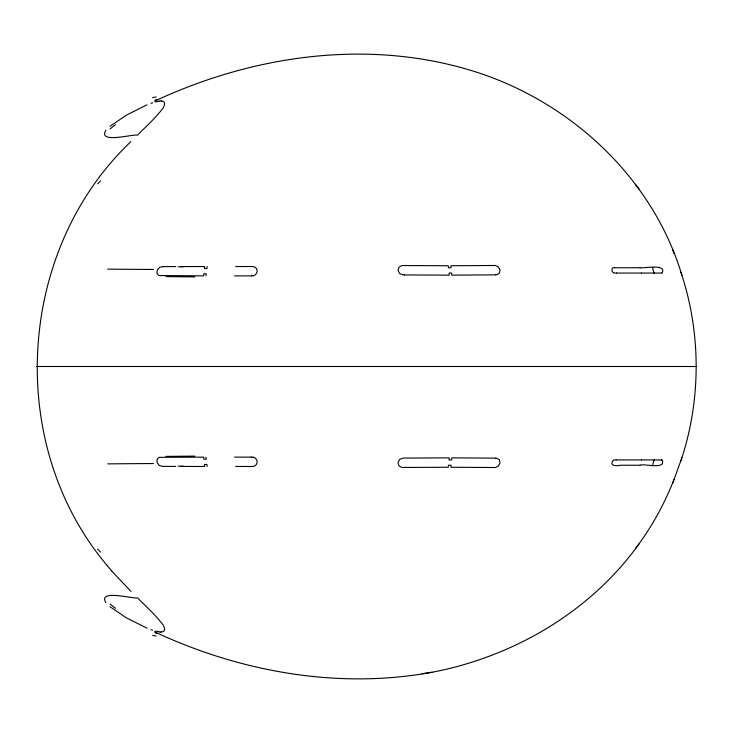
<?xml version="1.0" encoding="UTF-8"?>
<svg xmlns="http://www.w3.org/2000/svg" width="733" height="733" viewBox="0 0 733 733"><rect width="100%" height="100%" fill="white"/><g stroke="black" fill="none" stroke-linecap="round" stroke-linejoin="round"><path stroke-width="1.1" d="M107.045 565.4C4.957 444.436 16.557 250.127 130.886 141.634M680.884 272.273L681.882 275.15C700.904 334.147 700.904 398.853 681.882 457.85L680.884 460.727M205.918 275.865L206.193 273.794L203.838 273.794L203.627 275.865L158.658 275.544L156.908 273.217L157.384 269.781L159.867 267.215L163.102 266.647M207.173 266.537L206.898 268.571L204.406 268.571L204.654 266.537L181.024 266.565M635.502 548.458C651.564 527.467 664.41 504.011 674.039 479.419M672.784 482.974L681.882 457.85M639.13 543.831C590.486 611.734 513.806 656.548 432.351 672.216C338.481 689.542 240.259 671.959 154.425 631.773M105.918 130.199C97.287 144.199 133.186 133.791 137.905 135.129M138.354 134.276C146.261 126.259 154.773 118.737 161.691 109.813C164.21 107.458 166.941 100.586 160.994 101.09M109.959 126.287L126.562 115.044L146.966 104.865M154.425 101.227C250.072 56.487 361.79 39.399 464.575 68.554C564.841 96.655 651.637 174.307 681.882 275.15M151.044 103.326L152.592 102.803M155.515 101.951L159.373 101.2M422.208 673.691L432.351 672.216M662.018 459.939C667.085 470.21 642.63 463.146 640.211 465.235M160.994 631.91C167.206 632.322 163.935 625.176 161.397 622.784C154.498 614.062 146.169 606.603 138.354 598.724M251.712 275.883L234.533 275.892M162.625 466.353L175.718 466.417M495.636 274.857L451.812 275.141L451.61 273.043L449.137 273.043L449.164 275.141L404.625 274.939M661.817 459.948L661.276 459.948M175.718 266.583L163.157 266.647M640.056 267.765L614.822 267.765M614.584 267.765C611.899 266.61 610.873 270.624 613.109 272.484A2.675 1.576 67.8 0 0 613.484 272.777M250.787 457.117L251.712 457.117M162.469 466.362L159.336 465.455L157.183 462.789L157.018 459.399L158.924 457.337L203.627 457.135L203.838 459.206L206.193 459.206L205.918 457.135M235.788 266.537L252.583 266.51A5.085 4.719 -29.8 0 1 253.517 275.865M640.211 267.765C644.005 268.461 667.177 263.523 662.036 273.061M616.526 273.061L614.172 273.033A2.804 1.64 67.2 0 1 613.888 272.969M641.531 273.061L616.581 273.061M641.677 273.061L661.817 273.052M36.65 366.5L696.35 366.5M234.533 457.108L250.255 457.117M616.114 459.939L614.172 459.967A2.804 1.64 -67.2 0 0 613.888 460.031M641.531 459.939L616.224 459.939M641.677 459.939L661.093 459.948M235.788 466.463L252.583 466.49A5.085 4.719 29.8 0 0 253.517 457.135M639.955 465.235L620.457 465.235C616.48 466.362 608.857 465.858 613.109 460.516A2.675 1.576 -67.8 0 1 613.484 460.223M181.024 466.435L204.654 466.463L204.406 464.429L206.898 464.429L207.173 466.463M495.636 458.143L451.812 457.859L451.61 459.957L449.796 459.957L448.972 459.957L449.164 457.859L403.507 458.079A14.99 13.89 -27.8 0 0 403.049 458.098L399.677 459.426L398.001 462.624L398.908 465.785L401.996 467.471L448.248 467.251L448.459 465.208L451.088 465.208L450.868 467.251L495.371 467.526L498.367 466.087L500.034 462.917L499.32 459.719L496.662 458.189A14.706 12.507 -46.1 0 0 495.618 458.262M404.515 274.939L403.507 274.921A14.99 13.89 27.8 0 1 403.049 274.902L399.677 273.574L398.001 270.376L398.908 267.215L401.996 265.529L448.248 265.749L448.459 267.792L451.088 267.792L450.868 265.749L495.371 265.474L498.367 266.913L500.034 270.083L499.32 273.281L496.662 274.811A14.706 12.507 46.1 0 1 495.618 274.738M137.905 597.871C133.186 599.209 97.287 588.801 105.918 602.801M159.373 631.8L155.515 631.049M152.592 630.197L151.044 629.674M146.966 628.135L126.562 617.956L109.959 606.713M130.886 591.366L112.012 571.309M111.819 571.08L111.398 570.586M110.93 570.045L107.265 565.656M635.502 184.542L639.13 189.169M672.784 250.026L674.039 253.581M165.988 456.402A323.125 3.821 -0.3 0 1 194.749 456.109M251.712 457.172A6.606 6.075 27.9 0 1 253.453 457.355M107.733 463.879A318.644 5.635 0.3 0 1 153.444 463.54M183.351 466.206A280.327 10.748 -0.9 0 1 178.128 466.188M115.585 608.308A185.302 23.429 19 0 1 110.087 604.047M156.147 636.024A302.179 57.101 48.7 0 1 152.666 635.328M157.833 633.422A227.844 36.393 43.7 0 1 155.222 632.936M161.251 632.13A157.247 21.669 39 0 1 159.693 632.075M100.494 552.05A156.074 3.408 45.4 0 1 97.581 549.118M194.749 276.891A323.125 3.821 0.3 0 1 165.988 276.598M253.453 275.645A6.606 6.075 -27.9 0 1 251.712 275.828M153.444 269.46A318.644 5.635 -0.3 0 1 107.733 269.121M178.128 266.812A280.327 10.748 0.9 0 1 183.351 266.794M110.087 128.953A185.302 23.429 -19 0 1 115.585 124.692M152.666 97.672A302.179 57.101 -48.7 0 1 156.147 96.976M155.222 100.064A227.844 36.393 -43.7 0 1 157.833 99.578M159.693 100.925A157.247 21.669 -39 0 1 161.251 100.87M97.581 183.882A156.074 3.408 -45.4 0 1 100.494 180.95M652.636 465.776A6.918 2.208 -70.7 0 1 654.523 459.261M654.523 273.739A6.918 2.208 70.7 0 1 652.636 267.224"/></g></svg>
